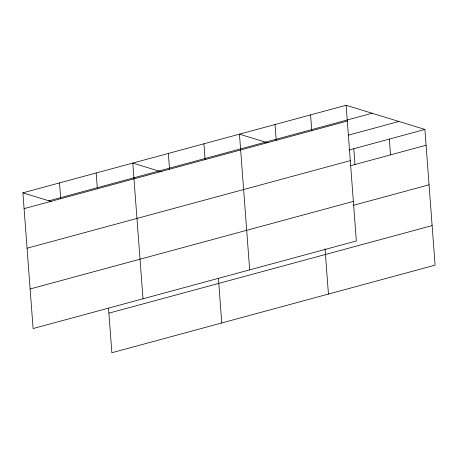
<?xml version="1.0" encoding="UTF-8"?>
<svg xmlns="http://www.w3.org/2000/svg" width="458" height="458" viewBox="0 0 458 458"><rect width="100%" height="100%" fill="white"/><g stroke="black" fill="none" stroke-linecap="round" stroke-linejoin="round"><path stroke-width="0.69" d="M346.128 105.266L356.335 240.977L33.102 328.552L22.9 192.841L346.128 105.266L424.898 129.448L435.1 265.159L111.872 352.734L108.523 308.24M48.892 200.822L372.125 113.246M24.085 208.63L347.319 121.061M348.303 135.179L398.901 121.467M349.002 150.012L424.898 129.448M27.062 248.207L350.296 160.632M350.868 165.619L426.083 145.243M30.131 288.975L353.358 201.406M353.164 205.379L429.06 184.814M108.895 313.158L432.123 225.588M267.466 142.764L239.465 134.165L249.667 269.876M161.468 171.864L132.797 163.065L143.005 298.776M22.9 192.841L51.571 201.64M389.34 139.083L390.531 154.878M353.788 148.718L354.973 164.508M325.037 248.866L328.432 294.059M310.576 114.901L311.761 130.69M275.018 124.53L276.208 140.325M218.42 278.464L221.769 322.959M203.907 143.801L205.098 159.59M168.355 153.43L169.54 169.225M96.163 172.987L97.354 188.782M59.534 182.914L60.719 198.709"/></g></svg>
